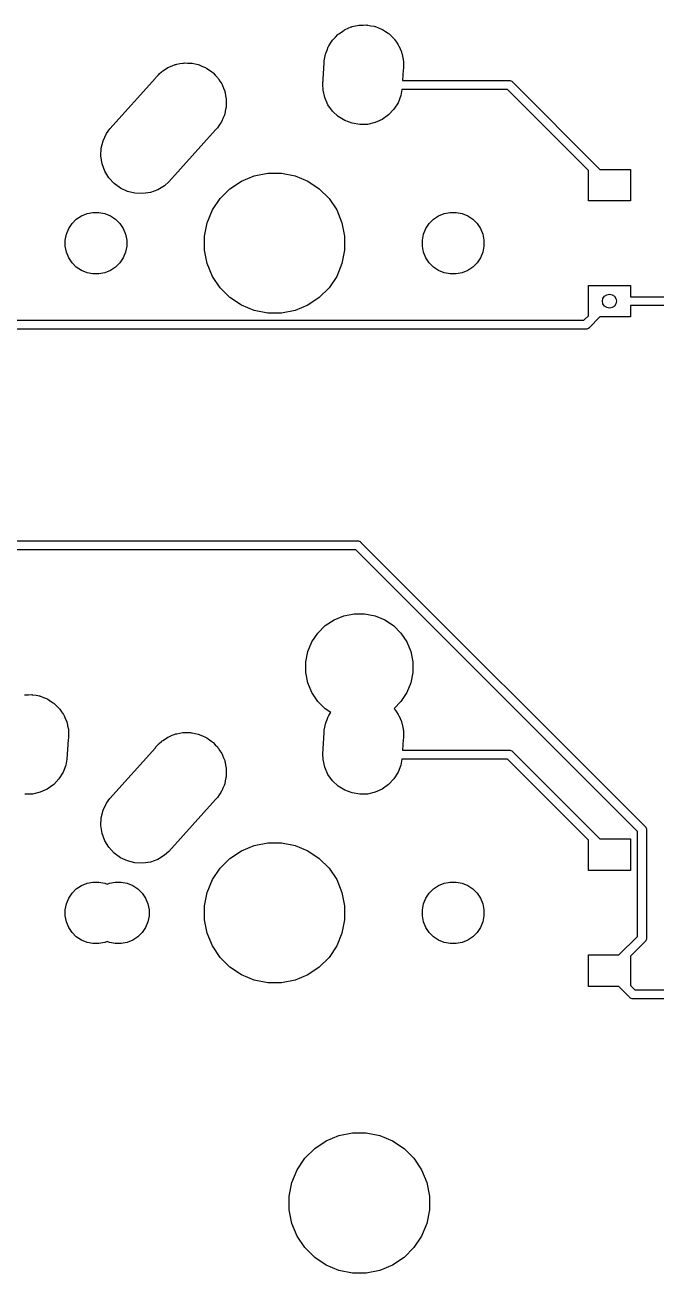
# Model space of a CAD drawing. Extents: x -26.1 to -7.5, y -7.6 to -2.3.
# Drawn here: x -25.375 to -24.668, y -6.873 to -5.476 of the extents above; entities that cross this region are included whole.
import ezdxf

# ---------------------------------------------------------------- set-up
doc = ezdxf.new("R2010")
doc.units = 0
doc.header["$MEASUREMENT"] = 0
doc.layers.add('BLACK', color=7, linetype='CONTINUOUS')

msp = doc.modelspace()

# ---------------------------------------------------------------- linework, layer by layer
at = {"layer": 'BLACK', "linetype": 'CONTINUOUS'}
for p, q in [((-25.016, -5.48075), (-25.0125, -5.47933)), ((-25.0125, -5.47933), (-25.0092, -5.47781)), ((-25.0092, -5.47781), (-25.0085, -5.47766)), ((-25.0085, -5.47766), (-25.0079, -5.47741)), ((-25.0079, -5.47741), (-25.0043, -5.47669)), ((-25.0043, -5.47669), (-25.0007, -5.47586)), ((-25.0007, -5.47586), (-25, -5.47584)), ((-25, -5.47584), (-24.9994, -5.47571)), ((-24.9994, -5.47571), (-24.9956, -5.47571)), ((-24.9956, -5.47571), (-24.9919, -5.4756)), ((-24.9919, -5.4756), (-24.9913, -5.47571)), ((-24.9913, -5.47571), (-24.9906, -5.47571)), ((-24.9906, -5.47571), (-24.987, -5.47643)), ((-24.987, -5.47643), (-24.9833, -5.47705)), ((-24.9833, -5.47705), (-24.9827, -5.47728)), ((-24.9827, -5.47728), (-24.9821, -5.47741)), ((-24.9821, -5.47741), (-24.9786, -5.47883)), ((-24.9786, -5.47883), (-24.9752, -5.48015)), ((-25.0322, -5.49593), (-25.0302, -5.49279)), ((-25.0302, -5.49279), (-25.0298, -5.49231)), ((-25.0298, -5.49231), (-25.0294, -5.49177)), ((-25.0294, -5.49177), (-25.0268, -5.48914)), ((-25.0268, -5.48914), (-25.0242, -5.48644)), ((-25.0242, -5.48644), (-25.0237, -5.48606)), ((-25.0237, -5.48606), (-25.0232, -5.4856)), ((-25.0232, -5.4856), (-25.0201, -5.48353)), ((-25.0201, -5.48353), (-25.0171, -5.48138)), ((-25.0171, -5.48138), (-25.0165, -5.48111)), ((-25.0165, -5.48111), (-25.016, -5.48075)), ((-24.9752, -5.48015), (-24.9746, -5.4805)), ((-24.9746, -5.4805), (-24.974, -5.48075)), ((-24.974, -5.48075), (-24.9709, -5.48281)), ((-24.9709, -5.48281), (-24.9678, -5.48478)), ((-24.9678, -5.48478), (-24.9673, -5.48523)), ((-24.9673, -5.48523), (-24.9668, -5.4856)), ((-24.9668, -5.4856), (-24.9641, -5.48822)), ((-24.9641, -5.48822), (-24.9614, -5.49077)), ((-24.9614, -5.49077), (-24.9611, -5.4913)), ((-24.9611, -5.4913), (-24.9606, -5.49177)), ((-24.9606, -5.49177), (-24.9585, -5.49485)), ((-25.0379, -5.50833), (-25.0377, -5.50772)), ((-25.0377, -5.50772), (-25.0376, -5.50708)), ((-25.0376, -5.50708), (-25.0362, -5.50365)), ((-25.0362, -5.50365), (-25.0348, -5.50018)), ((-25.0348, -5.50018), (-25.0345, -5.49963)), ((-25.0345, -5.49963), (-25.0343, -5.49902)), ((-25.0343, -5.49902), (-25.0322, -5.49593)), ((-24.9585, -5.49485), (-24.9564, -5.49788)), ((-24.9564, -5.49788), (-24.9561, -5.49848)), ((-24.9561, -5.49848), (-24.9557, -5.49902)), ((-24.9557, -5.49902), (-24.9543, -5.50245)), ((-24.9543, -5.50245), (-24.9528, -5.50584)), ((-24.9528, -5.50584), (-24.9527, -5.50648)), ((-24.9527, -5.50648), (-24.9524, -5.50708)), ((-24.9524, -5.50708), (-24.9517, -5.51072)), ((-25.2127, -5.52238), (-25.2095, -5.52123)), ((-25.2095, -5.52123), (-25.2063, -5.51993)), ((-25.2063, -5.51993), (-25.2054, -5.51974)), ((-25.2054, -5.51974), (-25.2045, -5.5194)), ((-25.2045, -5.5194), (-25.2011, -5.51889)), ((-25.2011, -5.51889), (-25.1978, -5.51823)), ((-25.1978, -5.51823), (-25.1968, -5.51823)), ((-25.1968, -5.51823), (-25.1958, -5.51808)), ((-25.1958, -5.51808), (-25.1924, -5.51823)), ((-25.1924, -5.51823), (-25.1891, -5.51823)), ((-25.1891, -5.51823), (-25.1881, -5.51842)), ((-25.1881, -5.51842), (-25.1871, -5.51846)), ((-25.1871, -5.51846), (-25.1838, -5.51927)), ((-25.1838, -5.51927), (-25.1805, -5.51993)), ((-25.1805, -5.51993), (-25.1796, -5.52031)), ((-25.1796, -5.52031), (-25.1786, -5.52054)), ((-25.1786, -5.52054), (-25.1756, -5.52197)), ((-25.0409, -5.54196), (-25.0393, -5.51847)), ((-25.0393, -5.51564), (-25.0386, -5.51199)), ((-25.0393, -5.51847), (-25.0393, -5.51564)), ((-25.0386, -5.51199), (-25.0379, -5.50833)), ((-24.9517, -5.51072), (-24.9509, -5.51434)), ((-24.9509, -5.51434), (-24.9508, -5.515)), ((-24.9508, -5.515), (-24.9507, -5.51564)), ((-24.9507, -5.51564), (-24.9507, -5.51935)), ((-24.9507, -5.51935), (-24.9507, -5.52088)), ((-24.9507, -5.52088), (-24.9507, -5.52153)), ((-24.9507, -5.52153), (-24.9507, -5.52436)), ((-25.2794, -5.59204), (-25.2285, -5.53529)), ((-25.2285, -5.53529), (-25.2278, -5.53429)), ((-25.2278, -5.53429), (-25.2256, -5.53205)), ((-25.2256, -5.53205), (-25.2249, -5.53132)), ((-25.2249, -5.53132), (-25.2241, -5.53051)), ((-25.2241, -5.53051), (-25.2217, -5.52812)), ((-25.2217, -5.52812), (-25.2208, -5.52757)), ((-25.2208, -5.52757), (-25.2201, -5.52691)), ((-25.2201, -5.52691), (-25.2172, -5.52515)), ((-25.2172, -5.52515), (-25.2144, -5.52327)), ((-25.2144, -5.52327), (-25.2135, -5.52289)), ((-25.2135, -5.52289), (-25.2127, -5.52238)), ((-25.1756, -5.52197), (-25.1724, -5.52327)), ((-25.1724, -5.52327), (-25.1716, -5.52382)), ((-25.1716, -5.52382), (-25.1707, -5.52423)), ((-25.1707, -5.52423), (-25.168, -5.52624)), ((-25.168, -5.52624), (-25.1652, -5.52812)), ((-25.1652, -5.52812), (-25.1645, -5.52881)), ((-25.1645, -5.52881), (-25.1637, -5.52939)), ((-25.1637, -5.52939), (-25.1614, -5.53189)), ((-25.1614, -5.53189), (-25.159, -5.53429)), ((-25.159, -5.53429), (-25.1585, -5.5351)), ((-25.1585, -5.5351), (-25.1578, -5.53583)), ((-24.951, -5.52587), (-24.9518, -5.53783)), ((-24.9507, -5.52436), (-24.951, -5.52587)), ((-25.1578, -5.53583), (-25.1561, -5.53873)), ((-25.1561, -5.53873), (-25.1542, -5.54154)), ((-25.1542, -5.54154), (-25.1538, -5.54245)), ((-25.1538, -5.54245), (-25.1533, -5.54329)), ((-25.1533, -5.54329), (-25.1521, -5.54647)), ((-25.1521, -5.54647), (-25.1508, -5.5496)), ((-25.1508, -5.5496), (-25.1506, -5.55056)), ((-25.0407, -5.54849), (-25.0409, -5.54196)), ((-25.0388, -5.557), (-25.0407, -5.54849)), ((-24.9525, -5.54805), (-24.9536, -5.5545)), ((-24.8343, -5.54783), (-24.9525, -5.54783)), ((-24.9525, -5.54783), (-24.9525, -5.54805)), ((-24.9518, -5.53783), (-24.8325, -5.53783)), ((-24.7436, -5.63849), (-24.8343, -5.54783)), ((-24.8325, -5.53783), (-24.8322, -5.53781)), ((-24.8322, -5.53781), (-24.832, -5.53783)), ((-24.832, -5.53783), (-24.8312, -5.53791)), ((-24.8312, -5.53791), (-24.8303, -5.53819)), ((-24.8303, -5.53819), (-24.8294, -5.53866)), ((-24.8294, -5.53866), (-24.8287, -5.53928)), ((-24.8287, -5.53928), (-24.8285, -5.53947)), ((-24.8285, -5.53947), (-24.7306, -5.63732)), ((-25.1506, -5.55056), (-25.1503, -5.55149)), ((-25.1503, -5.55149), (-25.1498, -5.55484)), ((-25.1498, -5.55484), (-25.1491, -5.55816)), ((-25.1491, -5.55816), (-25.1491, -5.55914)), ((-25.1491, -5.55914), (-25.149, -5.56011)), ((-25.149, -5.56011), (-25.1491, -5.5635)), ((-25.1491, -5.5635), (-25.1491, -5.56688)), ((-25.0352, -5.56496), (-25.0388, -5.557)), ((-24.9567, -5.56265), (-24.9614, -5.57005)), ((-24.9536, -5.5545), (-24.9567, -5.56265)), ((-25.1514, -5.5773), (-25.1529, -5.58037)), ((-25.1512, -5.57635), (-25.1514, -5.5773)), ((-25.1508, -5.57544), (-25.1512, -5.57635)), ((-25.1502, -5.57212), (-25.1508, -5.57544)), ((-25.1494, -5.56883), (-25.1502, -5.57212)), ((-25.1493, -5.56785), (-25.1494, -5.56883)), ((-25.1491, -5.56688), (-25.1493, -5.56785)), ((-25.0301, -5.57207), (-25.0352, -5.56496)), ((-25.0238, -5.57805), (-25.0301, -5.57207)), ((-24.9673, -5.5764), (-24.9745, -5.58145)), ((-24.9614, -5.57005), (-24.9673, -5.5764)), ((-25.159, -5.59075), (-25.1613, -5.59299)), ((-25.1571, -5.58794), (-25.159, -5.59075)), ((-25.1551, -5.58521), (-25.1571, -5.58794)), ((-25.1547, -5.58432), (-25.1551, -5.58521)), ((-25.1542, -5.5835), (-25.1547, -5.58432)), ((-25.1529, -5.58037), (-25.1542, -5.5835)), ((-25.0164, -5.58268), (-25.0238, -5.57805)), ((-25.0082, -5.58578), (-25.0164, -5.58268)), ((-24.9996, -5.58723), (-25.0082, -5.58578)), ((-24.9909, -5.58698), (-24.9996, -5.58723)), ((-24.9824, -5.58503), (-24.9909, -5.58698)), ((-24.9745, -5.58145), (-24.9824, -5.58503)), ((-25.2891, -5.61369), (-25.287, -5.60522)), ((-25.287, -5.60522), (-25.2833, -5.59731)), ((-25.2833, -5.59731), (-25.2794, -5.59204)), ((-25.1613, -5.59299), (-25.2135, -5.6512)), ((-25.2894, -5.62241), (-25.2891, -5.61369)), ((-25.2881, -5.63103), (-25.2894, -5.62241)), ((-25.2851, -5.63923), (-25.2881, -5.63103)), ((-25.2806, -5.64669), (-25.2851, -5.63923)), ((-25.2747, -5.65313), (-25.2806, -5.64669)), ((-25.1322, -5.65043), (-25.1179, -5.64452)), ((-25.1179, -5.64452), (-25.1027, -5.6415)), ((-25.1027, -5.6415), (-25.0873, -5.6415)), ((-25.0873, -5.6415), (-25.0721, -5.64452)), ((-25.0721, -5.64452), (-25.0578, -5.65043)), ((-24.7436, -5.67276), (-24.7436, -5.63849)), ((-24.7306, -5.63732), (-24.6964, -5.63732)), ((-24.6964, -5.63732), (-24.6964, -5.67276)), ((-25.2677, -5.65829), (-25.2747, -5.65313)), ((-25.2598, -5.66198), (-25.2677, -5.65829)), ((-25.2258, -5.66014), (-25.234, -5.66312)), ((-25.2183, -5.65561), (-25.2258, -5.66014)), ((-25.2135, -5.6512), (-25.2183, -5.65561)), ((-25.156, -5.66996), (-25.145, -5.65903)), ((-25.145, -5.65903), (-25.1322, -5.65043)), ((-25.0578, -5.65043), (-25.045, -5.65903)), ((-25.045, -5.65903), (-25.034, -5.66996)), ((-25.2513, -5.66406), (-25.2598, -5.66198)), ((-25.2426, -5.66444), (-25.2513, -5.66406)), ((-25.234, -5.66312), (-25.2426, -5.66444)), ((-25.1646, -5.68282), (-25.156, -5.66996)), ((-25.034, -5.66996), (-25.0254, -5.68282)), ((-24.6964, -5.67276), (-24.7436, -5.67276)), ((-25.3113, -5.68947), (-25.305, -5.68688)), ((-25.305, -5.68688), (-25.2984, -5.68555)), ((-25.2984, -5.68555), (-25.2916, -5.68555)), ((-25.2916, -5.68555), (-25.285, -5.68688)), ((-25.285, -5.68688), (-25.2787, -5.68947)), ((-25.1705, -5.6971), (-25.1646, -5.68282)), ((-25.0254, -5.68282), (-25.0195, -5.6971)), ((-24.9113, -5.68947), (-24.905, -5.68688)), ((-24.905, -5.68688), (-24.8984, -5.68555)), ((-24.8984, -5.68555), (-24.8916, -5.68555)), ((-24.8916, -5.68555), (-24.885, -5.68688)), ((-24.885, -5.68688), (-24.8787, -5.68947)), ((-25.3255, -5.70368), (-25.3218, -5.69804)), ((-25.3218, -5.69804), (-25.317, -5.69324)), ((-25.317, -5.69324), (-25.3113, -5.68947)), ((-25.2787, -5.68947), (-25.273, -5.69324)), ((-25.273, -5.69324), (-25.2682, -5.69804)), ((-25.2682, -5.69804), (-25.2645, -5.70368)), ((-25.1735, -5.71227), (-25.1705, -5.6971)), ((-25.0195, -5.6971), (-25.0165, -5.71227)), ((-24.9255, -5.70368), (-24.9218, -5.69804)), ((-24.9218, -5.69804), (-24.917, -5.69324)), ((-24.917, -5.69324), (-24.9113, -5.68947)), ((-24.8787, -5.68947), (-24.873, -5.69324)), ((-24.873, -5.69324), (-24.8682, -5.69804)), ((-24.8682, -5.69804), (-24.8645, -5.70368)), ((-25.3294, -5.71661), (-25.3281, -5.70995)), ((-25.3294, -5.72339), (-25.3294, -5.71661)), ((-25.3281, -5.70995), (-25.3255, -5.70368)), ((-25.2645, -5.70368), (-25.2619, -5.70995)), ((-25.2619, -5.70995), (-25.2606, -5.71661)), ((-25.2606, -5.71661), (-25.2606, -5.72339)), ((-25.1735, -5.72773), (-25.1735, -5.71227)), ((-25.0165, -5.71227), (-25.0165, -5.72773)), ((-24.9294, -5.71661), (-24.9281, -5.70995)), ((-24.9294, -5.72339), (-24.9294, -5.71661)), ((-24.9281, -5.70995), (-24.9255, -5.70368)), ((-24.8645, -5.70368), (-24.8619, -5.70995)), ((-24.8619, -5.70995), (-24.8606, -5.71661)), ((-24.8606, -5.71661), (-24.8606, -5.72339)), ((-25.3281, -5.73005), (-25.3294, -5.72339)), ((-25.3255, -5.73632), (-25.3281, -5.73005)), ((-25.2619, -5.73005), (-25.2645, -5.73632)), ((-25.2606, -5.72339), (-25.2619, -5.73005)), ((-25.1705, -5.7429), (-25.1735, -5.72773)), ((-25.0165, -5.72773), (-25.0195, -5.7429)), ((-24.9281, -5.73005), (-24.9294, -5.72339)), ((-24.9255, -5.73632), (-24.9281, -5.73005)), ((-24.8619, -5.73005), (-24.8645, -5.73632)), ((-24.8606, -5.72339), (-24.8619, -5.73005)), ((-25.3218, -5.74196), (-25.3255, -5.73632)), ((-25.317, -5.74676), (-25.3218, -5.74196)), ((-25.2682, -5.74196), (-25.273, -5.74676)), ((-25.2645, -5.73632), (-25.2682, -5.74196)), ((-25.1646, -5.75718), (-25.1705, -5.7429)), ((-25.0195, -5.7429), (-25.0254, -5.75718)), ((-24.9218, -5.74196), (-24.9255, -5.73632)), ((-24.917, -5.74676), (-24.9218, -5.74196)), ((-24.8682, -5.74196), (-24.873, -5.74676)), ((-24.8645, -5.73632), (-24.8682, -5.74196)), ((-25.3113, -5.75053), (-25.317, -5.74676)), ((-25.305, -5.75312), (-25.3113, -5.75053)), ((-25.2984, -5.75445), (-25.305, -5.75312)), ((-25.2916, -5.75445), (-25.2984, -5.75445)), ((-25.285, -5.75312), (-25.2916, -5.75445)), ((-25.2787, -5.75053), (-25.285, -5.75312)), ((-25.273, -5.74676), (-25.2787, -5.75053)), ((-25.156, -5.77004), (-25.1646, -5.75718)), ((-25.0254, -5.75718), (-25.034, -5.77004)), ((-24.9113, -5.75053), (-24.917, -5.74676)), ((-24.905, -5.75312), (-24.9113, -5.75053)), ((-24.8984, -5.75445), (-24.905, -5.75312)), ((-24.8916, -5.75445), (-24.8984, -5.75445)), ((-24.885, -5.75312), (-24.8916, -5.75445)), ((-24.8787, -5.75053), (-24.885, -5.75312)), ((-24.873, -5.74676), (-24.8787, -5.75053)), ((-25.145, -5.78097), (-25.156, -5.77004)), ((-25.034, -5.77004), (-25.045, -5.78097)), ((-24.7436, -5.80151), (-24.7436, -5.76724)), ((-24.7436, -5.76724), (-24.6964, -5.76724)), ((-24.6964, -5.76724), (-24.6964, -5.77996)), ((-25.1322, -5.78957), (-25.145, -5.78097)), ((-25.045, -5.78097), (-25.0578, -5.78957)), ((-24.6964, -5.77996), (-24.5903, -5.77996)), ((-25.1179, -5.79548), (-25.1322, -5.78957)), ((-25.1027, -5.7985), (-25.1179, -5.79548)), ((-25.0873, -5.7985), (-25.1027, -5.7985)), ((-25.0721, -5.79548), (-25.0873, -5.7985)), ((-25.0578, -5.78957), (-25.0721, -5.79548)), ((-24.5921, -5.78996), (-24.6964, -5.78996)), ((-24.6964, -5.78996), (-24.6964, -5.80268)), ((-25.4415, -5.80637), (-24.7485, -5.80637)), ((-24.7485, -5.80637), (-24.7436, -5.80151)), ((-24.7429, -5.81493), (-24.7436, -5.81555)), ((-24.7427, -5.81474), (-24.7429, -5.81493)), ((-24.7306, -5.80268), (-24.7427, -5.81474)), ((-24.6964, -5.80268), (-24.7306, -5.80268)), ((-24.7467, -5.81637), (-25.4433, -5.81637)), ((-24.7464, -5.8164), (-24.7467, -5.81637)), ((-24.7462, -5.81637), (-24.7464, -5.8164)), ((-24.7454, -5.8163), (-24.7462, -5.81637)), ((-24.7445, -5.81602), (-24.7454, -5.8163)), ((-24.7436, -5.81555), (-24.7445, -5.81602)), ((-25.8732, -6.0535), (-25.0023, -6.0535)), ((-25.0041, -6.0635), (-25.8714, -6.0635)), ((-24.6885, -6.37909), (-25.0041, -6.0635)), ((-25.0023, -6.0535), (-25.002, -6.05348)), ((-25.002, -6.05348), (-25.0018, -6.0535)), ((-25.0018, -6.0535), (-25.001, -6.05358)), ((-25.001, -6.05358), (-25.0001, -6.05386)), ((-25.0001, -6.05386), (-24.9992, -6.05433)), ((-24.9992, -6.05433), (-24.9985, -6.05495)), ((-24.9985, -6.05495), (-24.9983, -6.05514)), ((-24.9983, -6.05514), (-24.6801, -6.37331)), ((-25.0175, -6.13731), (-25.0059, -6.135)), ((-25.0059, -6.135), (-24.9941, -6.135)), ((-24.9941, -6.135), (-24.9825, -6.13731)), ((-25.0466, -6.15675), (-25.0382, -6.14839)), ((-25.0382, -6.14839), (-25.0284, -6.14183)), ((-25.0284, -6.14183), (-25.0175, -6.13731)), ((-24.9825, -6.13731), (-24.9716, -6.14183)), ((-24.9716, -6.14183), (-24.9618, -6.14839)), ((-24.9618, -6.14839), (-24.9534, -6.15675)), ((-25.0532, -6.16658), (-25.0466, -6.15675)), ((-24.9534, -6.15675), (-24.9468, -6.16658)), ((-25.06, -6.18909), (-25.0577, -6.1775)), ((-25.0577, -6.1775), (-25.0532, -6.16658)), ((-24.9468, -6.16658), (-24.9423, -6.1775)), ((-24.9423, -6.1775), (-24.94, -6.18909)), ((-25.06, -6.20091), (-25.06, -6.18909)), ((-24.94, -6.18909), (-24.94, -6.20091)), ((-25.0577, -6.2125), (-25.06, -6.20091)), ((-24.94, -6.20091), (-24.9423, -6.2125)), ((-25.0532, -6.22342), (-25.0577, -6.2125)), ((-24.9423, -6.2125), (-24.9468, -6.22342)), ((-25.375, -6.22584), (-25.3744, -6.22571)), ((-25.3744, -6.22571), (-25.3706, -6.22571)), ((-25.3706, -6.22571), (-25.3669, -6.2256)), ((-25.3669, -6.2256), (-25.3663, -6.22571)), ((-25.3663, -6.22571), (-25.3656, -6.22571)), ((-25.3656, -6.22571), (-25.362, -6.22643)), ((-25.362, -6.22643), (-25.3583, -6.22705)), ((-25.3583, -6.22705), (-25.3577, -6.22728)), ((-25.3577, -6.22728), (-25.3571, -6.22741)), ((-25.3571, -6.22741), (-25.3536, -6.22883)), ((-25.3536, -6.22883), (-25.3502, -6.23015)), ((-25.3502, -6.23015), (-25.3496, -6.2305)), ((-25.3496, -6.2305), (-25.349, -6.23075)), ((-25.349, -6.23075), (-25.3459, -6.23281)), ((-25.3459, -6.23281), (-25.3428, -6.23478)), ((-25.0466, -6.23325), (-25.0532, -6.22342)), ((-25.0382, -6.24161), (-25.0466, -6.23325)), ((-24.9534, -6.23325), (-24.9612, -6.24107)), ((-24.9468, -6.22342), (-24.9534, -6.23325)), ((-25.3428, -6.23478), (-25.3423, -6.23523)), ((-25.3423, -6.23523), (-25.3418, -6.2356)), ((-25.3418, -6.2356), (-25.3391, -6.23822)), ((-25.3391, -6.23822), (-25.3364, -6.24077)), ((-25.3364, -6.24077), (-25.3361, -6.2413)), ((-25.3361, -6.2413), (-25.3356, -6.24177)), ((-25.3356, -6.24177), (-25.3335, -6.24485)), ((-25.3335, -6.24485), (-25.3314, -6.24788)), ((-25.3314, -6.24788), (-25.3311, -6.24848)), ((-25.3311, -6.24848), (-25.3307, -6.24902)), ((-25.0321, -6.24574), (-25.0382, -6.24161)), ((-25.0343, -6.24902), (-25.0322, -6.24593)), ((-25.0322, -6.24593), (-25.0321, -6.24574)), ((-24.9612, -6.24107), (-24.9611, -6.2413)), ((-24.9611, -6.2413), (-24.9606, -6.24177)), ((-24.9606, -6.24177), (-24.9585, -6.24485)), ((-24.9585, -6.24485), (-24.9564, -6.24788)), ((-24.9564, -6.24788), (-24.9561, -6.24848)), ((-24.9561, -6.24848), (-24.9557, -6.24902)), ((-25.3307, -6.24902), (-25.3293, -6.25245)), ((-25.3293, -6.25245), (-25.3278, -6.25584)), ((-25.3278, -6.25584), (-25.3277, -6.25648)), ((-25.3277, -6.25648), (-25.3274, -6.25708)), ((-25.3274, -6.25708), (-25.3267, -6.26072)), ((-25.3267, -6.26072), (-25.3259, -6.26434)), ((-25.0393, -6.26564), (-25.0386, -6.26199)), ((-25.0386, -6.26199), (-25.0379, -6.25833)), ((-25.0379, -6.25833), (-25.0377, -6.25772)), ((-25.0377, -6.25772), (-25.0376, -6.25708)), ((-25.0376, -6.25708), (-25.0362, -6.25365)), ((-25.0362, -6.25365), (-25.0348, -6.25018)), ((-25.0348, -6.25018), (-25.0345, -6.24963)), ((-25.0345, -6.24963), (-25.0343, -6.24902)), ((-24.9557, -6.24902), (-24.9543, -6.25245)), ((-24.9543, -6.25245), (-24.9528, -6.25584)), ((-24.9528, -6.25584), (-24.9527, -6.25648)), ((-24.9527, -6.25648), (-24.9524, -6.25708)), ((-24.9524, -6.25708), (-24.9517, -6.26072)), ((-24.9517, -6.26072), (-24.9509, -6.26434)), ((-25.326, -6.27587), (-25.3275, -6.29805)), ((-25.3257, -6.27436), (-25.326, -6.27587)), ((-25.3259, -6.26434), (-25.3258, -6.265)), ((-25.3258, -6.265), (-25.3257, -6.26564)), ((-25.3257, -6.26564), (-25.3257, -6.26935)), ((-25.3257, -6.26935), (-25.3257, -6.27088)), ((-25.3257, -6.27088), (-25.3257, -6.27153)), ((-25.3257, -6.27153), (-25.3257, -6.27436)), ((-25.2201, -6.27691), (-25.2172, -6.27515)), ((-25.2172, -6.27515), (-25.2144, -6.27327)), ((-25.2144, -6.27327), (-25.2135, -6.27289)), ((-25.2135, -6.27289), (-25.2127, -6.27238)), ((-25.2127, -6.27238), (-25.2095, -6.27123)), ((-25.2095, -6.27123), (-25.2063, -6.26993)), ((-25.2063, -6.26993), (-25.2054, -6.26974)), ((-25.2054, -6.26974), (-25.2045, -6.2694)), ((-25.2045, -6.2694), (-25.2011, -6.26889)), ((-25.2011, -6.26889), (-25.1978, -6.26823)), ((-25.1978, -6.26823), (-25.1968, -6.26823)), ((-25.1968, -6.26823), (-25.1958, -6.26808)), ((-25.1958, -6.26808), (-25.1924, -6.26823)), ((-25.1924, -6.26823), (-25.1891, -6.26823)), ((-25.1891, -6.26823), (-25.1881, -6.26842)), ((-25.1881, -6.26842), (-25.1871, -6.26846)), ((-25.1871, -6.26846), (-25.1838, -6.26927)), ((-25.1838, -6.26927), (-25.1805, -6.26993)), ((-25.1805, -6.26993), (-25.1796, -6.27031)), ((-25.1796, -6.27031), (-25.1786, -6.27054)), ((-25.1786, -6.27054), (-25.1756, -6.27197)), ((-25.1756, -6.27197), (-25.1724, -6.27327)), ((-25.1724, -6.27327), (-25.1716, -6.27382)), ((-25.1716, -6.27382), (-25.1707, -6.27423)), ((-25.1707, -6.27423), (-25.168, -6.27624)), ((-25.168, -6.27624), (-25.1652, -6.27812)), ((-25.0409, -6.29196), (-25.0393, -6.26847)), ((-25.0393, -6.26847), (-25.0393, -6.26564)), ((-24.951, -6.27587), (-24.9518, -6.28783)), ((-24.9507, -6.27436), (-24.951, -6.27587)), ((-24.9509, -6.26434), (-24.9508, -6.265)), ((-24.9508, -6.265), (-24.9507, -6.26564)), ((-24.9507, -6.26564), (-24.9507, -6.26935)), ((-24.9507, -6.26935), (-24.9507, -6.27088)), ((-24.9507, -6.27088), (-24.9507, -6.27153)), ((-24.9507, -6.27153), (-24.9507, -6.27436)), ((-25.2794, -6.34204), (-25.2285, -6.28529)), ((-25.2285, -6.28529), (-25.2278, -6.28429)), ((-25.2278, -6.28429), (-25.2256, -6.28205)), ((-25.2256, -6.28205), (-25.2249, -6.28132)), ((-25.2249, -6.28132), (-25.2241, -6.28051)), ((-25.2241, -6.28051), (-25.2217, -6.27812)), ((-25.2217, -6.27812), (-25.2208, -6.27757)), ((-25.2208, -6.27757), (-25.2201, -6.27691)), ((-25.1652, -6.27812), (-25.1645, -6.27881)), ((-25.1645, -6.27881), (-25.1637, -6.27939)), ((-25.1637, -6.27939), (-25.1614, -6.28189)), ((-25.1614, -6.28189), (-25.159, -6.28429)), ((-25.159, -6.28429), (-25.1585, -6.2851)), ((-25.1585, -6.2851), (-25.1578, -6.28583)), ((-25.1578, -6.28583), (-25.1561, -6.28873)), ((-25.1561, -6.28873), (-25.1542, -6.29154)), ((-24.9518, -6.28783), (-24.8325, -6.28783)), ((-24.8325, -6.28783), (-24.8322, -6.28781)), ((-24.8322, -6.28781), (-24.832, -6.28783)), ((-24.832, -6.28783), (-24.8312, -6.28791)), ((-24.8312, -6.28791), (-24.8303, -6.28819)), ((-24.8303, -6.28819), (-24.8294, -6.28866)), ((-24.8294, -6.28866), (-24.8287, -6.28928)), ((-24.8287, -6.28928), (-24.8285, -6.28947)), ((-24.8285, -6.28947), (-24.7306, -6.38732)), ((-25.3286, -6.3045), (-25.3317, -6.31265)), ((-25.3275, -6.29805), (-25.3286, -6.3045)), ((-25.1542, -6.29154), (-25.1538, -6.29245)), ((-25.1538, -6.29245), (-25.1533, -6.29329)), ((-25.1533, -6.29329), (-25.1521, -6.29647)), ((-25.1521, -6.29647), (-25.1508, -6.2996)), ((-25.1508, -6.2996), (-25.1506, -6.30056)), ((-25.1506, -6.30056), (-25.1503, -6.30149)), ((-25.1503, -6.30149), (-25.1498, -6.30484)), ((-25.0407, -6.29849), (-25.0409, -6.29196)), ((-25.0388, -6.307), (-25.0407, -6.29849)), ((-24.9536, -6.3045), (-24.9567, -6.31265)), ((-24.9525, -6.29805), (-24.9536, -6.3045)), ((-24.8343, -6.29783), (-24.9525, -6.29783)), ((-24.9525, -6.29783), (-24.9525, -6.29805)), ((-24.7436, -6.38849), (-24.8343, -6.29783)), ((-25.3317, -6.31265), (-25.3364, -6.32005)), ((-25.1498, -6.30484), (-25.1491, -6.30816)), ((-25.1493, -6.31785), (-25.1494, -6.31883)), ((-25.1491, -6.31688), (-25.1493, -6.31785)), ((-25.1491, -6.30816), (-25.1491, -6.30914)), ((-25.1491, -6.30914), (-25.149, -6.31011)), ((-25.149, -6.31011), (-25.1491, -6.3135)), ((-25.1491, -6.3135), (-25.1491, -6.31688)), ((-25.0352, -6.31496), (-25.0388, -6.307)), ((-25.0301, -6.32207), (-25.0352, -6.31496)), ((-24.9567, -6.31265), (-24.9614, -6.32005)), ((-25.3495, -6.33145), (-25.3574, -6.33503)), ((-25.3423, -6.3264), (-25.3495, -6.33145)), ((-25.3364, -6.32005), (-25.3423, -6.3264)), ((-25.1529, -6.33037), (-25.1542, -6.3335)), ((-25.1514, -6.3273), (-25.1529, -6.33037)), ((-25.1512, -6.32635), (-25.1514, -6.3273)), ((-25.1508, -6.32544), (-25.1512, -6.32635)), ((-25.1502, -6.32212), (-25.1508, -6.32544)), ((-25.1494, -6.31883), (-25.1502, -6.32212)), ((-25.0238, -6.32805), (-25.0301, -6.32207)), ((-25.0164, -6.33268), (-25.0238, -6.32805)), ((-24.9745, -6.33145), (-24.9824, -6.33503)), ((-24.9673, -6.3264), (-24.9745, -6.33145)), ((-24.9614, -6.32005), (-24.9673, -6.3264)), ((-25.3659, -6.33698), (-25.3746, -6.33723)), ((-25.3574, -6.33503), (-25.3659, -6.33698)), ((-25.2833, -6.34731), (-25.2794, -6.34204)), ((-25.1613, -6.34299), (-25.2135, -6.4012)), ((-25.159, -6.34075), (-25.1613, -6.34299)), ((-25.1571, -6.33794), (-25.159, -6.34075)), ((-25.1551, -6.33521), (-25.1571, -6.33794)), ((-25.1547, -6.33432), (-25.1551, -6.33521)), ((-25.1542, -6.3335), (-25.1547, -6.33432)), ((-25.0082, -6.33578), (-25.0164, -6.33268)), ((-24.9996, -6.33723), (-25.0082, -6.33578)), ((-24.9909, -6.33698), (-24.9996, -6.33723)), ((-24.9824, -6.33503), (-24.9909, -6.33698)), ((-25.2891, -6.36369), (-25.287, -6.35522)), ((-25.287, -6.35522), (-25.2833, -6.34731)), ((-25.2894, -6.37241), (-25.2891, -6.36369)), ((-25.2881, -6.38103), (-25.2894, -6.37241)), ((-24.6801, -6.37331), (-24.68, -6.37347)), ((-24.68, -6.37347), (-24.6793, -6.37423)), ((-24.6793, -6.37423), (-24.6789, -6.3751)), ((-25.2851, -6.38923), (-25.2881, -6.38103)), ((-24.7306, -6.38732), (-24.6964, -6.38732)), ((-24.6964, -6.38732), (-24.6964, -6.42276)), ((-24.6885, -6.49639), (-24.6885, -6.37909)), ((-24.6789, -6.3751), (-24.6786, -6.37604)), ((-24.6786, -6.37604), (-24.6785, -6.37678)), ((-24.6785, -6.37678), (-24.6785, -6.37702)), ((-24.6785, -6.37702), (-24.6785, -6.37727)), ((-24.6785, -6.37727), (-24.6785, -6.49822)), ((-25.2806, -6.39669), (-25.2851, -6.38923)), ((-25.2747, -6.40313), (-25.2806, -6.39669)), ((-25.2135, -6.4012), (-25.2183, -6.40561)), ((-25.145, -6.40903), (-25.1322, -6.40043)), ((-25.1322, -6.40043), (-25.1179, -6.39452)), ((-25.1179, -6.39452), (-25.1027, -6.3915)), ((-25.1027, -6.3915), (-25.0873, -6.3915)), ((-25.0873, -6.3915), (-25.0721, -6.39452)), ((-25.0721, -6.39452), (-25.0578, -6.40043)), ((-25.0578, -6.40043), (-25.045, -6.40903)), ((-24.7436, -6.42276), (-24.7436, -6.38849)), ((-25.2677, -6.40829), (-25.2747, -6.40313)), ((-25.2598, -6.41198), (-25.2677, -6.40829)), ((-25.2513, -6.41406), (-25.2598, -6.41198)), ((-25.2426, -6.41444), (-25.2513, -6.41406)), ((-25.234, -6.41312), (-25.2426, -6.41444)), ((-25.2258, -6.41014), (-25.234, -6.41312)), ((-25.2183, -6.40561), (-25.2258, -6.41014)), ((-25.156, -6.41996), (-25.145, -6.40903)), ((-25.045, -6.40903), (-25.034, -6.41996)), ((-25.1646, -6.43282), (-25.156, -6.41996)), ((-25.034, -6.41996), (-25.0254, -6.43282)), ((-24.6964, -6.42276), (-24.7436, -6.42276)), ((-25.3218, -6.44804), (-25.317, -6.44324)), ((-25.317, -6.44324), (-25.3113, -6.43947)), ((-25.3113, -6.43947), (-25.305, -6.43688)), ((-25.305, -6.43688), (-25.2984, -6.43555)), ((-25.2984, -6.43555), (-25.2916, -6.43555)), ((-25.2916, -6.43555), (-25.285, -6.43688)), ((-25.285, -6.43688), (-25.2825, -6.43789)), ((-25.2825, -6.43789), (-25.28, -6.43688)), ((-25.28, -6.43688), (-25.2734, -6.43555)), ((-25.2734, -6.43555), (-25.2666, -6.43555)), ((-25.2666, -6.43555), (-25.26, -6.43688)), ((-25.26, -6.43688), (-25.2537, -6.43947)), ((-25.2537, -6.43947), (-25.248, -6.44324)), ((-25.248, -6.44324), (-25.2432, -6.44804)), ((-25.1705, -6.4471), (-25.1646, -6.43282)), ((-25.0254, -6.43282), (-25.0195, -6.4471)), ((-24.9218, -6.44804), (-24.917, -6.44324)), ((-24.917, -6.44324), (-24.9113, -6.43947)), ((-24.9113, -6.43947), (-24.905, -6.43688)), ((-24.905, -6.43688), (-24.8984, -6.43555)), ((-24.8984, -6.43555), (-24.8916, -6.43555)), ((-24.8916, -6.43555), (-24.885, -6.43688)), ((-24.885, -6.43688), (-24.8787, -6.43947)), ((-24.8787, -6.43947), (-24.873, -6.44324)), ((-24.873, -6.44324), (-24.8682, -6.44804)), ((-25.3281, -6.45995), (-25.3255, -6.45368)), ((-25.3255, -6.45368), (-25.3218, -6.44804)), ((-25.2432, -6.44804), (-25.2395, -6.45368)), ((-25.2395, -6.45368), (-25.2369, -6.45995)), ((-25.1735, -6.46227), (-25.1705, -6.4471)), ((-25.0195, -6.4471), (-25.0165, -6.46227)), ((-24.9281, -6.45995), (-24.9255, -6.45368)), ((-24.9255, -6.45368), (-24.9218, -6.44804)), ((-24.8682, -6.44804), (-24.8645, -6.45368)), ((-24.8645, -6.45368), (-24.8619, -6.45995)), ((-25.3294, -6.46661), (-25.3281, -6.45995)), ((-25.3294, -6.47339), (-25.3294, -6.46661)), ((-25.2369, -6.45995), (-25.2356, -6.46661)), ((-25.2356, -6.46661), (-25.2356, -6.47339)), ((-25.1735, -6.47773), (-25.1735, -6.46227)), ((-25.0165, -6.46227), (-25.0165, -6.47773)), ((-24.9294, -6.46661), (-24.9281, -6.45995)), ((-24.9294, -6.47339), (-24.9294, -6.46661)), ((-24.8619, -6.45995), (-24.8606, -6.46661)), ((-24.8606, -6.46661), (-24.8606, -6.47339)), ((-25.3281, -6.48005), (-25.3294, -6.47339)), ((-25.3255, -6.48632), (-25.3281, -6.48005)), ((-25.2369, -6.48005), (-25.2395, -6.48632)), ((-25.2356, -6.47339), (-25.2369, -6.48005)), ((-25.1705, -6.4929), (-25.1735, -6.47773)), ((-25.0165, -6.47773), (-25.0195, -6.4929)), ((-24.9281, -6.48005), (-24.9294, -6.47339)), ((-24.9255, -6.48632), (-24.9281, -6.48005)), ((-24.8619, -6.48005), (-24.8645, -6.48632)), ((-24.8606, -6.47339), (-24.8619, -6.48005)), ((-25.3218, -6.49196), (-25.3255, -6.48632)), ((-25.317, -6.49676), (-25.3218, -6.49196)), ((-25.3113, -6.50053), (-25.317, -6.49676)), ((-25.248, -6.49676), (-25.2537, -6.50053)), ((-25.2432, -6.49196), (-25.248, -6.49676)), ((-25.2395, -6.48632), (-25.2432, -6.49196)), ((-25.1646, -6.50718), (-25.1705, -6.4929)), ((-25.0195, -6.4929), (-25.0254, -6.50718)), ((-24.9218, -6.49196), (-24.9255, -6.48632)), ((-24.917, -6.49676), (-24.9218, -6.49196)), ((-24.9113, -6.50053), (-24.917, -6.49676)), ((-24.873, -6.49676), (-24.8787, -6.50053)), ((-24.8682, -6.49196), (-24.873, -6.49676)), ((-24.8645, -6.48632), (-24.8682, -6.49196)), ((-24.7094, -6.51724), (-24.6885, -6.49639)), ((-24.6786, -6.49944), (-24.6789, -6.50039)), ((-24.6785, -6.49871), (-24.6786, -6.49944)), ((-24.6785, -6.49822), (-24.6785, -6.49846)), ((-24.6785, -6.49846), (-24.6785, -6.49871)), ((-24.6785, -6.49871), (-24.6785, -6.49871)), ((-25.305, -6.50312), (-25.3113, -6.50053)), ((-25.2984, -6.50445), (-25.305, -6.50312)), ((-25.2916, -6.50445), (-25.2984, -6.50445)), ((-25.285, -6.50312), (-25.2916, -6.50445)), ((-25.2825, -6.50211), (-25.285, -6.50312)), ((-25.28, -6.50312), (-25.2825, -6.50211)), ((-25.2734, -6.50445), (-25.28, -6.50312)), ((-25.2666, -6.50445), (-25.2734, -6.50445)), ((-25.26, -6.50312), (-25.2666, -6.50445)), ((-25.2537, -6.50053), (-25.26, -6.50312)), ((-25.156, -6.52004), (-25.1646, -6.50718)), ((-25.0254, -6.50718), (-25.034, -6.52004)), ((-24.905, -6.50312), (-24.9113, -6.50053)), ((-24.8984, -6.50445), (-24.905, -6.50312)), ((-24.8916, -6.50445), (-24.8984, -6.50445)), ((-24.885, -6.50312), (-24.8916, -6.50445)), ((-24.8787, -6.50053), (-24.885, -6.50312)), ((-24.6801, -6.50217), (-24.6964, -6.51841)), ((-24.68, -6.50202), (-24.6801, -6.50217)), ((-24.6793, -6.50126), (-24.68, -6.50202)), ((-24.6789, -6.50039), (-24.6793, -6.50126)), ((-25.145, -6.53097), (-25.156, -6.52004)), ((-25.034, -6.52004), (-25.045, -6.53097)), ((-24.7436, -6.55268), (-24.7436, -6.51724)), ((-24.7436, -6.51724), (-24.7094, -6.51724)), ((-24.6964, -6.51841), (-24.6964, -6.55151)), ((-25.1322, -6.53957), (-25.145, -6.53097)), ((-25.1179, -6.54548), (-25.1322, -6.53957)), ((-25.0578, -6.53957), (-25.0721, -6.54548)), ((-25.045, -6.53097), (-25.0578, -6.53957)), ((-25.1027, -6.5485), (-25.1179, -6.54548)), ((-25.0873, -6.5485), (-25.1027, -6.5485)), ((-25.0721, -6.54548), (-25.0873, -6.5485)), ((-24.7094, -6.55268), (-24.7436, -6.55268)), ((-24.6973, -6.56474), (-24.7094, -6.55268)), ((-24.6964, -6.55151), (-24.6915, -6.55637)), ((-24.6971, -6.56493), (-24.6973, -6.56474)), ((-24.6964, -6.56555), (-24.6971, -6.56493)), ((-24.6955, -6.56602), (-24.6964, -6.56555)), ((-24.6946, -6.5663), (-24.6955, -6.56602)), ((-24.6938, -6.56637), (-24.6946, -6.5663)), ((-24.6936, -6.5664), (-24.6938, -6.56637)), ((-24.6938, -6.56637), (-24.6938, -6.56637)), ((-24.6933, -6.56637), (-24.6936, -6.5664)), ((-23.9745, -6.56637), (-24.6933, -6.56637)), ((-24.6915, -6.55637), (-23.9763, -6.55637)), ((-25.0372, -6.72543), (-25.0229, -6.71952)), ((-25.0229, -6.71952), (-25.0077, -6.7165)), ((-25.0077, -6.7165), (-24.9923, -6.7165)), ((-24.9923, -6.7165), (-24.9771, -6.71952)), ((-24.9771, -6.71952), (-24.9628, -6.72543)), ((-25.061, -6.74496), (-25.05, -6.73403)), ((-25.05, -6.73403), (-25.0372, -6.72543)), ((-24.9628, -6.72543), (-24.95, -6.73403)), ((-24.95, -6.73403), (-24.939, -6.74496)), ((-25.0696, -6.75782), (-25.061, -6.74496)), ((-24.939, -6.74496), (-24.9304, -6.75782)), ((-25.0755, -6.7721), (-25.0696, -6.75782)), ((-24.9304, -6.75782), (-24.9245, -6.7721)), ((-25.0785, -6.78727), (-25.0755, -6.7721)), ((-24.9245, -6.7721), (-24.9215, -6.78727)), ((-25.0785, -6.80273), (-25.0785, -6.78727)), ((-24.9215, -6.78727), (-24.9215, -6.80273)), ((-25.0755, -6.8179), (-25.0785, -6.80273)), ((-24.9215, -6.80273), (-24.9245, -6.8179)), ((-25.0696, -6.83218), (-25.0755, -6.8179)), ((-24.9245, -6.8179), (-24.9304, -6.83218)), ((-25.061, -6.84504), (-25.0696, -6.83218)), ((-24.9304, -6.83218), (-24.939, -6.84504)), ((-25.05, -6.85597), (-25.061, -6.84504)), ((-24.939, -6.84504), (-24.95, -6.85597)), ((-25.0372, -6.86457), (-25.05, -6.85597)), ((-24.95, -6.85597), (-24.9628, -6.86457)), ((-25.0229, -6.87048), (-25.0372, -6.86457)), ((-25.0077, -6.8735), (-25.0229, -6.87048)), ((-24.9923, -6.8735), (-25.0077, -6.8735)), ((-24.9771, -6.87048), (-24.9923, -6.8735)), ((-24.9628, -6.86457), (-24.9771, -6.87048))]:
    msp.add_line(p, q, dxfattribs=at)
at = {"layer": 'BLACK'}
msp.add_circle((-24.72, -5.78496), 0.00787, dxfattribs=at)

doc.saveas('drawing.dxf')
